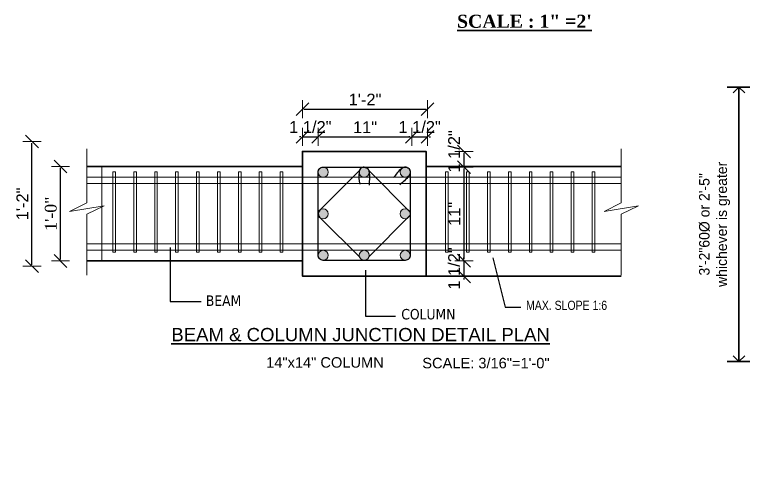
# Model space of a CAD drawing. Header units: inches. Extents: x -12073856 to 12321241, y -1226296 to 1319224.
# Drawn here: x 124509 to 125067, y 45206 to 45554 of the extents above; entities that cross this region are included whole.
import ezdxf

# ---------------------------------------------------------------- set-up
doc = ezdxf.new("R2010")
doc.units = ezdxf.units.IN
doc.header["$MEASUREMENT"] = 0
doc.header["$PDMODE"] = 35
for name, color, linetype, lineweight in [('column rod', 1, 'Continuous', 50), ('D-DIM', 5, 'Continuous', 18), ('DIM', 6, 'Continuous', 9), ('Hatch', 9, 'Continuous', 9), ('OUTLINE', 1, 'Continuous', 25), ('Rebars', 1, 'Continuous', 13), ('STIRRUPS', 14, 'Continuous', 18), ('temp-partn', 214, 'Continuous', 15), ('TEXT', 255, 'Continuous', 35), ('texts', 152, 'Continuous', 35), ('TRENCH', 1, 'Continuous', 35)]:
    doc.layers.add(name, color=color, linetype=linetype, lineweight=lineweight)
doc.styles.add('AERIAL', font='arial.ttf')
doc.styles.add('Capt 1', font='arial.ttf', dxfattribs={"height": 12})
doc.styles.add('PRABIN', font='BKANT.TTF', dxfattribs={"height": 8})
doc.styles.add('STYLE1', font='arialbd.ttf')
doc.styles.add('TAHOMA', font='tahoma.ttf', dxfattribs={"height": 9})
doc.styles.add('technical', font='technic_.ttf', dxfattribs={"height": 6.5})
doc.styles.add('times new roman', font='times.ttf', dxfattribs={"height": 7})
doc.dimstyles.new('ARROW', dxfattribs={"dimscale": 96, "dimtxt": 9, "dimasz": 0.125, "dimexe": 0.078125, "dimexo": 0.09375, "dimgap": 0.03125, "dimtad": 1, "dimdec": 0, "dimzin": 3, "dimdsep": 46, "dimlunit": 4, "dimtxsty": 'TAHOMA', "dimcen": 0.09375, "dimclrd": 256, "dimclre": 256, "dimclrt": 256, "dimadec": 0, "dimazin": 0, "dimtfac": 1, "dimtdec": 0, "dimtmove": 0, "dimatfit": 3, "dimfxl": 1, "dimfrac": 2, "dimtolj": 1, "dimtzin": 0, "dimarcsym": 0})
doc.dimstyles.new("Copy of S-2'", dxfattribs={"dimscale": 96, "dimtxt": 9, "dimasz": 0.09375, "dimexe": 0.09375, "dimexo": 0.09375, "dimgap": 0.0625, "dimtad": 1, "dimdec": 0, "dimlfac": 0.25, "dimzin": 3, "dimdsep": 46, "dimlunit": 3, "dimtxsty": 'PRABIN', "dimblk": 'OPEN90', "dimcen": 0.09375, "dimdle": 0.09375, "dimclrd": 256, "dimclre": 34, "dimclrt": 256, "dimadec": 0, "dimazin": 1, "dimtfac": 1, "dimtdec": 0, "dimtix": 1, "dimtmove": 0, "dimatfit": 3, "dimldrblk": 'DOTSMALL', "dimfxl": 1, "dimtolj": 1, "dimtzin": 1, "dimarcsym": 0})
doc.dimstyles.new("gan1'", dxfattribs={"dimscale": 96, "dimtxt": 0.09375, "dimasz": 0.012, "dimexe": 0.09375, "dimexo": 0.15625, "dimgap": 0.03, "dimtad": 1, "dimdec": 1, "dimlfac": 0.125, "dimzin": 3, "dimdsep": 46, "dimlunit": 4, "dimtxsty": 'times new roman', "dimblk": 'gg', "dimcen": 0.09375, "dimdle": 0.09375, "dimse1": 1, "dimse2": 1, "dimclre": 34, "dimadec": 0, "dimazin": 0, "dimtfac": 1, "dimtdec": 1, "dimtix": 1, "dimtmove": 0, "dimatfit": 3, "dimfxl": 1, "dimfrac": 2, "dimtolj": 1, "dimtzin": 1, "dimarcsym": 0})

# ---------------------------------------------------------------- blocks, each defined once
blk = doc.blocks.new('_Open90')
at = {"color": 0, "linetype": 'ByBlock', "lineweight": -2}
for p, q in [((0, 0), (-1, 0)), ((-0.5, 0.5), (0, 0)), ((0, 0), (-0.5, -0.5))]:
    blk.add_line(p, q, dxfattribs=at)
blk = doc.blocks.new('*D716')
at = {"layer": 'Defpoints', "color": 0, "lineweight": 35, "transparency": 16777216}
for p in [(91107.77, -154925.31), (91176.36, -154925.31), (91107.77, -155135.3)]:
    blk.add_point(p, dxfattribs=at)
at = {"layer": 'DIM', "color": 34, "lineweight": -2, "transparency": 16777216}
for p, q in [((91116.77, -154925.31), (91185.36, -154925.31)), ((91116.77, -155135.3), (91185.36, -155135.3))]:
    blk.add_line(p, q, dxfattribs=at)
at = {"layer": 'DIM', "lineweight": -2, "transparency": 16777216}
blk.add_line((91176.36, -155126.3), (91176.36, -154934.31), dxfattribs=at)
at = {"layer": 'DIM', "lineweight": -2, "transparency": 16777216, "xscale": 9, "yscale": 9, "zscale": 9}
for p, rotation in [((91176.36, -154925.31), 90), ((91176.36, -155135.3), 270)]:
    blk.add_blockref('_Open90', p, dxfattribs=dict(at, rotation=rotation))
at = {"layer": 'DIM', "transparency": 16777216, "insert": (91157.72, -155030.31), "char_height": 8, "attachment_point": 5, "rotation": 90, "style": 'PRABIN'}
blk.add_mtext('\\A1;(Ld) 3\'-2"60%%C or 2\'-5" \\Pwhichever is greater', dxfattribs=at)
blk = doc.blocks.new('_DotSmall')
at = {"color": 0, "linetype": 'ByBlock', "const_width": 0.5}
blk.add_lwpolyline([(-0.0625, 0, 1), (0.0625, 0, 1)], format="xyb", close=True, dxfattribs=at)
blk = doc.blocks.new('*D717')
at = {"layer": 'Defpoints', "color": 0, "lineweight": 35, "transparency": 16777216}
for p in [(91019.78, -154849.42), (91072.05, -154849.42), (91072.05, -155059.4)]:
    blk.add_point(p, dxfattribs=at)
at = {"layer": 'DIM', "color": 34, "lineweight": -2, "transparency": 16777216}
for p, q in [((91063.05, -154849.42), (91010.78, -154849.42)), ((91063.05, -155059.4), (91010.78, -155059.4))]:
    blk.add_line(p, q, dxfattribs=at)
at = {"layer": 'DIM', "lineweight": -2, "transparency": 16777216}
blk.add_line((91019.78, -155050.4), (91019.78, -154858.42), dxfattribs=at)
at = {"layer": 'DIM', "lineweight": -2, "transparency": 16777216, "xscale": 9, "yscale": 9, "zscale": 9}
for p, rotation in [((91019.78, -154849.42), 90), ((91019.78, -155059.4), 270)]:
    blk.add_blockref('_Open90', p, dxfattribs=dict(at, rotation=rotation))
at = {"layer": 'DIM', "transparency": 16777216, "insert": (91001.19, -154954.41), "char_height": 8, "attachment_point": 5, "rotation": 90, "style": 'PRABIN'}
blk.add_mtext('\\A1;3\'-2"60%%C or 2\'-5" \\Pwhichever is greater', dxfattribs=at)
blk = doc.blocks.new('gg')
at = {"layer": 'DIM'}
for p, q in [((0, 6), (0, -6)), ((-4.24, -4.24), (4.24, 4.24))]:
    blk.add_line(p, q, dxfattribs=at)
blk = doc.blocks.new('*D850')
at = {"layer": 'Defpoints', "color": 0, "transparency": 16777216}
for p in [(80811.99, 74577.49), (80849.18, 74577.49), (80841.38, 74505.19)]:
    blk.add_point(p, dxfattribs=at)
at = {"layer": 'DIM', "color": 0, "lineweight": -2, "transparency": 16777216}
blk.add_line((80811.99, 74506.34), (80811.99, 74576.34), dxfattribs=at)
at = {"layer": 'DIM', "color": 0, "lineweight": -2, "transparency": 16777216, "xscale": 1.152, "yscale": 1.152, "zscale": 1.152}
for p, rotation in [((80811.99, 74577.49), 90), ((80811.99, 74505.19), 270)]:
    blk.add_blockref('gg', p, dxfattribs=dict(at, rotation=rotation))
at = {"layer": 'DIM', "color": 0, "transparency": 16777216, "insert": (80804.53, 74541.34), "char_height": 9, "attachment_point": 5, "rotation": 90, "style": 'times new roman'}
blk.add_mtext('\\A1;1\'-0"', dxfattribs=at)
blk = doc.blocks.new('*D851')
at = {"layer": 'D-DIM', "color": 0, "lineweight": -2, "transparency": 16777216}
blk.add_line((80790.11, 74502.35), (80790.11, 74595.37), dxfattribs=at)
at = {"layer": 'Defpoints', "color": 0, "transparency": 16777216}
for p in [(80790.11, 74596.52), (81038.53, 74596.52), (81033.18, 74501.19)]:
    blk.add_point(p, dxfattribs=at)
at = {"layer": 'D-DIM', "color": 0, "lineweight": -2, "transparency": 16777216, "xscale": 1.152, "yscale": 1.152, "zscale": 1.152}
for p, rotation in [((80790.11, 74596.52), 90), ((80790.11, 74501.19), 270)]:
    blk.add_blockref('gg', p, dxfattribs=dict(at, rotation=rotation))
at = {"layer": 'D-DIM', "color": 0, "transparency": 16777216, "insert": (80782.71, 74548.86), "char_height": 9, "attachment_point": 5, "rotation": 90, "style": 'AERIAL'}
blk.add_mtext('\\A1;1\'-2"', dxfattribs=at)
blk = doc.blocks.new('*D852')
at = {"layer": 'D-DIM', "color": 0, "lineweight": -2, "transparency": 16777216}
for p, q in [((80995.78, 74600.07), (80994.63, 74600.07)), ((80996.93, 74600.07), (81008.93, 74600.07)), ((81010.08, 74600.07), (81011.23, 74600.07))]:
    blk.add_line(p, q, dxfattribs=at)
at = {"layer": 'Defpoints', "color": 0, "transparency": 16777216}
for p in [(81008.93, 74600.07), (80996.93, 74585.01), (81008.93, 74555.74)]:
    blk.add_point(p, dxfattribs=at)
at = {"layer": 'D-DIM', "color": 0, "lineweight": -2, "transparency": 16777216, "xscale": 1.152, "yscale": 1.152, "zscale": 1.152}
blk.add_blockref('gg', (80996.93, 74600.07), dxfattribs=at)
at = {"layer": 'D-DIM', "color": 0, "lineweight": -2, "transparency": 16777216, "xscale": 1.152, "yscale": 1.152, "zscale": 1.152, "rotation": 180}
blk.add_blockref('gg', (81008.93, 74600.07), dxfattribs=at)
at = {"layer": 'D-DIM', "color": 0, "transparency": 16777216, "insert": (81002.93, 74607.61), "char_height": 9, "attachment_point": 5, "style": 'AERIAL'}
blk.add_mtext('\\A1;1 1/2"', dxfattribs=at)
blk = doc.blocks.new('*D853')
at = {"layer": 'D-DIM', "color": 0, "lineweight": -2, "transparency": 16777216}
blk.add_line((81010.08, 74600.07), (81079.36, 74600.07), dxfattribs=at)
at = {"layer": 'Defpoints', "color": 0, "transparency": 16777216}
for p in [(81080.51, 74600.07), (81080.51, 74567.51), (81008.93, 74555.74)]:
    blk.add_point(p, dxfattribs=at)
at = {"layer": 'D-DIM', "color": 0, "lineweight": -2, "transparency": 16777216, "xscale": 1.152, "yscale": 1.152, "zscale": 1.152, "rotation": 180}
blk.add_blockref('gg', (81008.93, 74600.07), dxfattribs=at)
at = {"layer": 'D-DIM', "color": 0, "lineweight": -2, "transparency": 16777216, "xscale": 1.152, "yscale": 1.152, "zscale": 1.152}
blk.add_blockref('gg', (81080.51, 74600.07), dxfattribs=at)
at = {"layer": 'D-DIM', "color": 0, "transparency": 16777216, "insert": (81044.72, 74607.47), "char_height": 9, "attachment_point": 5, "style": 'AERIAL'}
blk.add_mtext('\\A1;11"', dxfattribs=at)
blk = doc.blocks.new('*D854')
at = {"layer": 'D-DIM', "color": 0, "lineweight": -2, "transparency": 16777216}
for p, q in [((81079.36, 74600.07), (81078.21, 74600.07)), ((81080.51, 74600.07), (81092.51, 74600.07)), ((81093.66, 74600.07), (81094.82, 74600.07))]:
    blk.add_line(p, q, dxfattribs=at)
at = {"layer": 'Defpoints', "color": 0, "transparency": 16777216}
for p in [(81092.51, 74600.07), (81092.51, 74572.49), (81080.51, 74567.51)]:
    blk.add_point(p, dxfattribs=at)
at = {"layer": 'D-DIM', "color": 0, "lineweight": -2, "transparency": 16777216, "xscale": 1.152, "yscale": 1.152, "zscale": 1.152}
blk.add_blockref('gg', (81080.51, 74600.07), dxfattribs=at)
at = {"layer": 'D-DIM', "color": 0, "lineweight": -2, "transparency": 16777216, "xscale": 1.152, "yscale": 1.152, "zscale": 1.152, "rotation": 180}
blk.add_blockref('gg', (81092.51, 74600.07), dxfattribs=at)
at = {"layer": 'D-DIM', "color": 0, "transparency": 16777216, "insert": (81086.51, 74607.61), "char_height": 9, "attachment_point": 5, "style": 'AERIAL'}
blk.add_mtext('\\A1;1 1/2"', dxfattribs=at)
blk = doc.blocks.new('*D855')
at = {"layer": 'D-DIM', "color": 0, "lineweight": -2, "transparency": 16777216}
blk.add_line((80998.08, 74621.24), (81091.36, 74621.24), dxfattribs=at)
at = {"layer": 'Defpoints', "color": 0, "transparency": 16777216}
for p in [(81092.51, 74621.24), (80996.93, 74579.28), (81092.51, 74580.43)]:
    blk.add_point(p, dxfattribs=at)
at = {"layer": 'D-DIM', "color": 0, "lineweight": -2, "transparency": 16777216, "xscale": 1.152, "yscale": 1.152, "zscale": 1.152, "rotation": 180}
blk.add_blockref('gg', (80996.93, 74621.24), dxfattribs=at)
at = {"layer": 'D-DIM', "color": 0, "lineweight": -2, "transparency": 16777216, "xscale": 1.152, "yscale": 1.152, "zscale": 1.152}
blk.add_blockref('gg', (81092.51, 74621.24), dxfattribs=at)
at = {"layer": 'D-DIM', "color": 0, "transparency": 16777216, "insert": (81044.72, 74628.64), "char_height": 9, "attachment_point": 5, "style": 'AERIAL'}
blk.add_mtext('\\A1;1\'-2"', dxfattribs=at)
blk = doc.blocks.new('*D856')
at = {"layer": 'D-DIM', "color": 0, "lineweight": -2, "transparency": 16777216}
blk.add_line((81120.41, 74587.85), (81120.41, 74578.16), dxfattribs=at)
at = {"layer": 'Defpoints', "color": 0, "transparency": 16777216}
for p in [(81105.35, 74589), (81076.08, 74577), (81120.41, 74577)]:
    blk.add_point(p, dxfattribs=at)
at = {"layer": 'D-DIM', "color": 0, "lineweight": -2, "transparency": 16777216, "xscale": 1.152, "yscale": 1.152, "zscale": 1.152}
for p, rotation in [((81120.41, 74589), 90), ((81120.41, 74577), 270)]:
    blk.add_blockref('gg', p, dxfattribs=dict(at, rotation=rotation))
at = {"layer": 'D-DIM', "color": 0, "transparency": 16777216, "insert": (81112.88, 74589), "char_height": 9, "attachment_point": 5, "rotation": 90, "style": 'AERIAL'}
blk.add_mtext('\\A1;1 1/2"', dxfattribs=at)
blk = doc.blocks.new('*D857')
at = {"layer": 'D-DIM', "color": 0, "lineweight": -2, "transparency": 16777216}
blk.add_line((81120.41, 74575.85), (81120.41, 74506.57), dxfattribs=at)
at = {"layer": 'Defpoints', "color": 0, "transparency": 16777216}
for p in [(81076.08, 74577), (81087.85, 74505.42), (81120.41, 74505.42)]:
    blk.add_point(p, dxfattribs=at)
at = {"layer": 'D-DIM', "color": 0, "lineweight": -2, "transparency": 16777216, "xscale": 1.152, "yscale": 1.152, "zscale": 1.152}
for p, rotation in [((81120.41, 74577), 90), ((81120.41, 74505.42), 270)]:
    blk.add_blockref('gg', p, dxfattribs=dict(at, rotation=rotation))
at = {"layer": 'D-DIM', "color": 0, "transparency": 16777216, "insert": (81113.02, 74541.21), "char_height": 9, "attachment_point": 5, "rotation": 90, "style": 'AERIAL'}
blk.add_mtext('\\A1;11"', dxfattribs=at)
blk = doc.blocks.new('*D858')
at = {"layer": 'D-DIM', "color": 0, "lineweight": -2, "transparency": 16777216}
for p, q in [((81120.41, 74506.57), (81120.41, 74507.73)), ((81120.41, 74505.42), (81120.41, 74493.42)), ((81120.41, 74492.27), (81120.41, 74491.12))]:
    blk.add_line(p, q, dxfattribs=at)
at = {"layer": 'Defpoints', "color": 0, "transparency": 16777216}
for p in [(81087.85, 74505.42), (81092.83, 74493.42), (81120.41, 74493.42)]:
    blk.add_point(p, dxfattribs=at)
at = {"layer": 'D-DIM', "color": 0, "lineweight": -2, "transparency": 16777216, "xscale": 1.152, "yscale": 1.152, "zscale": 1.152}
for p, rotation in [((81120.41, 74505.42), 270), ((81120.41, 74493.42), 90)]:
    blk.add_blockref('gg', p, dxfattribs=dict(at, rotation=rotation))
at = {"layer": 'D-DIM', "color": 0, "transparency": 16777216, "insert": (81112.88, 74499.42), "char_height": 9, "attachment_point": 5, "rotation": 90, "style": 'AERIAL'}
blk.add_mtext('\\A1;1 1/2"', dxfattribs=at)
blk = doc.blocks.new('WEDF')
at = {"layer": 'DIM'}
for p, q in [((91027.55, -154849.42), (91095.3, -154849.42)), ((91027.55, -155059.4), (91095.3, -155059.4)), ((91152.42, -155139.77), (91084.66, -155139.77))]:
    blk.add_line(p, q, dxfattribs=at)
at = {"layer": 'Hatch'}
for p, q in [((91081.64, -154807.32), (91081.64, -154797.42)), ((91081.64, -154797.42), (91086.74, -154814.71)), ((91050.36, -154807.32), (91081.64, -154807.32)), ((91086.74, -154814.71), (91089.91, -154807.32)), ((91089.91, -154807.32), (91129.46, -154807.32)), ((91081.64, -155179.59), (91081.64, -155169.69)), ((91081.64, -155169.69), (91086.74, -155186.98)), ((91050.36, -155179.59), (91081.64, -155179.59)), ((91086.74, -155186.98), (91089.91, -155179.59)), ((91089.91, -155179.59), (91129.46, -155179.59))]:
    blk.add_line(p, q, dxfattribs=at)
at = {"layer": 'OUTLINE', "lineweight": 18, "ltscale": 0.1}
for p, q in [((91056.14, -154807.32), (91056.14, -155179.59)), ((91123.76, -154807.32), (91123.76, -155179.59))]:
    blk.add_line(p, q, dxfattribs=at)
at = {"layer": 'Rebars'}
for p, q in [((91067.87, -154807.32), (91067.87, -154844.86)), ((91089.98, -155179.59), (91089.98, -154807.32)), ((91112.03, -154807.32), (91112.03, -154925.31)), ((91072.05, -154849.42), (91067.87, -154844.86)), ((91067.87, -154848.66), (91067.87, -155179.59)), ((91072.05, -154849.42), (91072.05, -155059.4)), ((91107.92, -154929.79), (91112.03, -154925.31)), ((91107.92, -154929.79), (91107.92, -155139.77)), ((91112.03, -154929.78), (91112.03, -155179.59))]:
    blk.add_line(p, q, dxfattribs=at)
at = {"layer": 'STIRRUPS', "ltscale": 0.1}
for p, q in [((91062.27, -154826.08), (91117.55, -154826.08)), ((91062.27, -154853.68), (91117.55, -154853.68)), ((91062.27, -154886.8), (91117.55, -154886.8)), ((91062.27, -154914.4), (91117.55, -154914.4)), ((91062.27, -154947.52), (91117.55, -154947.52)), ((91062.27, -154975.12), (91117.55, -154975.12)), ((91062.27, -155008.24), (91117.55, -155008.24)), ((91062.27, -155035.84), (91117.55, -155035.84)), ((91062.27, -155068.96), (91117.55, -155068.96)), ((91062.27, -155096.56), (91117.55, -155096.56)), ((91062.27, -155129.68), (91117.55, -155129.68))]:
    blk.add_line(p, q, dxfattribs=at)
at = {"layer": 'texts', "ltscale": 0.1, "insert": (91096.2, -155204.13), "char_height": 12, "width": 399.2872, "attachment_point": 5, "style": 'Capt 1'}
blk.add_mtext('{\\LDETAIL AT C-C\\P\\fArial|b0|i1|c0|p34;\\H0.66667x;Scale: 1\'=1\'-0"}', dxfattribs=at)
at = {"layer": 'DIM'}
for p1, p2, distance, text, picture, middle in [((91072.05, -155059.4), (91072.05, -154849.42), 52.27, '3\'-2"60%%C or 2\'-5" \\Pwhichever is greater', '*D717', (91001.19, -154954.41)), ((91107.77, -155135.3), (91107.77, -154925.31), -68.59, '(Ld) 3\'-2"60%%C or 2\'-5" \\Pwhichever is greater', '*D716', (91157.72, -155030.31))]:
    dim = blk.add_aligned_dim(p1=p1, p2=p2, distance=distance, text=text, dimstyle="Copy of S-2'", dxfattribs=at)
    dim.commit()
    dim.dimension.update_dxf_attribs({"geometry": picture, "text_midpoint": middle})
blk = doc.blocks.new('DTGC')
at = {"layer": 'column rod'}
for points in [[(81008.93, 74573.15, -1), (81016.63, 74573.15, -1)], [(81047.95, 74573.15, -1), (81040.25, 74573.15, -1)], [(81071.67, 74573.15, -1), (81079.37, 74573.15, -1)], [(81008.83, 74541.29, -1), (81016.53, 74541.29, -1)], [(81071.53, 74541.34, -1), (81079.23, 74541.34, -1)], [(81016.63, 74509.53, -1), (81008.93, 74509.53, -1)], [(81048, 74509.53, -1), (81040.3, 74509.53, -1)], [(81079.37, 74509.53, -1), (81071.67, 74509.53, -1)]]:
    blk.add_hatch(color=256, dxfattribs=at).paths.add_polyline_path(points)
at = {"layer": 'D-DIM'}
for p, q in [((80996.93, 74589), (80996.93, 74493.68)), ((80843.39, 74577.49), (80843.39, 74505.19))]:
    blk.add_line(p, q, dxfattribs=at)
at = {"layer": 'DIM'}
for p, q in [((80851.93, 74511.86), (80851.93, 74573.32)), ((80853.93, 74573.32), (80851.93, 74573.32)), ((80853.93, 74511.86), (80853.93, 74573.32)), ((80867.93, 74511.86), (80867.93, 74573.32)), ((80869.93, 74573.32), (80867.93, 74573.32)), ((80869.93, 74511.86), (80869.93, 74573.32)), ((80883.93, 74511.86), (80883.93, 74573.32)), ((80885.93, 74573.32), (80883.93, 74573.32)), ((80885.93, 74511.86), (80885.93, 74573.32)), ((80899.93, 74511.86), (80899.93, 74573.32)), ((80901.93, 74573.32), (80899.93, 74573.32)), ((80901.93, 74511.86), (80901.93, 74573.32)), ((80915.93, 74511.86), (80915.93, 74573.32)), ((80917.93, 74573.32), (80915.93, 74573.32)), ((80917.93, 74511.86), (80917.93, 74573.32)), ((80931.93, 74511.86), (80931.93, 74573.32)), ((80933.93, 74573.32), (80931.93, 74573.32)), ((80933.93, 74511.86), (80933.93, 74573.32)), ((80947.93, 74511.86), (80947.93, 74573.32)), ((80949.93, 74573.32), (80947.93, 74573.32)), ((80949.93, 74511.86), (80949.93, 74573.32)), ((80963.93, 74511.86), (80963.93, 74573.32)), ((80965.93, 74573.32), (80963.93, 74573.32)), ((80965.93, 74511.86), (80965.93, 74573.32)), ((80979.93, 74511.86), (80979.93, 74573.32)), ((80981.93, 74573.32), (80979.93, 74573.32)), ((80981.93, 74511.86), (80981.93, 74573.32)), ((81106.37, 74511.86), (81106.37, 74573.32)), ((81106.37, 74573.32), (81108.37, 74573.32)), ((81108.37, 74511.86), (81108.37, 74573.32)), ((81122.37, 74511.86), (81122.37, 74573.32)), ((81122.37, 74573.32), (81124.37, 74573.32)), ((81124.37, 74511.86), (81124.37, 74573.32)), ((81138.37, 74511.86), (81138.37, 74573.32)), ((81138.37, 74573.32), (81140.37, 74573.32)), ((81140.37, 74511.86), (81140.37, 74573.32)), ((81154.37, 74511.86), (81154.37, 74573.32)), ((81154.37, 74573.32), (81156.37, 74573.32)), ((81156.37, 74511.86), (81156.37, 74573.32)), ((81170.37, 74511.86), (81170.37, 74573.32)), ((81170.37, 74573.32), (81172.37, 74573.32)), ((81172.37, 74511.86), (81172.37, 74573.32)), ((81186.37, 74511.86), (81186.37, 74573.32)), ((81186.37, 74573.32), (81188.37, 74573.32)), ((81188.37, 74511.86), (81188.37, 74573.32)), ((81202.37, 74511.86), (81202.37, 74573.32)), ((81202.37, 74573.32), (81204.37, 74573.32)), ((81204.37, 74511.86), (81204.37, 74573.32)), ((81218.37, 74511.86), (81218.37, 74573.32)), ((81218.37, 74573.32), (81220.37, 74573.32)), ((81220.37, 74511.86), (81220.37, 74573.32)), ((80832.08, 74571.49), (80832.08, 74566.69)), ((80851.93, 74511.86), (80853.93, 74511.86)), ((80867.93, 74511.86), (80869.93, 74511.86)), ((80883.93, 74511.86), (80885.93, 74511.86)), ((80899.93, 74511.86), (80901.93, 74511.86)), ((80915.93, 74511.86), (80917.93, 74511.86)), ((80931.93, 74511.86), (80933.93, 74511.86)), ((80947.93, 74511.86), (80949.93, 74511.86)), ((80963.93, 74511.86), (80965.93, 74511.86)), ((80979.93, 74511.86), (80981.93, 74511.86)), ((81108.37, 74511.86), (81106.37, 74511.86)), ((81124.37, 74511.86), (81122.37, 74511.86)), ((81140.37, 74511.86), (81138.37, 74511.86)), ((81156.37, 74511.86), (81154.37, 74511.86)), ((81172.37, 74511.86), (81170.37, 74511.86)), ((81188.37, 74511.86), (81186.37, 74511.86)), ((81204.37, 74511.86), (81202.37, 74511.86)), ((81220.37, 74511.86), (81218.37, 74511.86))]:
    blk.add_line(p, q, dxfattribs=at)
at = {"layer": 'DIM', "linetype": 'Continuous'}
for points in [[(80832.08, 74590.89), (80832.08, 74549.76), (80818.89, 74543.01), (80845.26, 74547.45), (80832.08, 74540.87), (80832.08, 74494.28)], [(81240.65, 74590.89), (81240.65, 74549.76), (81227.47, 74543.01), (81253.84, 74547.45), (81240.65, 74540.87), (81240.65, 74494.28)]]:
    blk.add_lwpolyline(points, dxfattribs=at)
at = {"layer": 'Hatch'}
for p, q in [((81154.15, 74569.32), (80831.86, 74569.32)), ((81168.85, 74569.32), (81154.37, 74569.32)), ((81240.65, 74569.32), (81168.85, 74569.32)), ((81154.15, 74564.52), (80831.86, 74564.52)), ((81170.46, 74564.52), (81154.37, 74564.52)), ((81240.65, 74564.52), (81170.46, 74564.52)), ((81240.65, 74518.19), (80832.08, 74518.19)), ((81240.65, 74513.39), (80832.08, 74513.39))]:
    blk.add_line(p, q, dxfattribs=at)
for centre in [(81012.78, 74573.15), (81044.1, 74573.15), (81075.52, 74573.15), (81012.68, 74541.29), (81075.38, 74541.34), (81012.78, 74509.53), (81044.15, 74509.53), (81075.52, 74509.53)]:
    blk.add_circle(centre, 3.85, dxfattribs=at)
at = {"layer": 'temp-partn', "lineweight": 30}
blk.add_lwpolyline([(81075.52, 74505.68), (81012.78, 74505.68, -0.414214), (81008.93, 74509.53), (81008.93, 74573.15, -0.414214), (81012.78, 74577), (81075.52, 74577, -0.414214), (81079.37, 74573.15), (81079.37, 74509.53, -0.414214)], format="xyb", close=True, dxfattribs=at)
for points in [[(81011.03, 74544.77), (81040.69, 74574.61)], [(81047.75, 74574.31), (81078.82, 74543.08)], [(81047.75, 74508.49), (81078.82, 74539.61)], [(81010.75, 74537.95), (81040.69, 74508.18)]]:
    blk.add_lwpolyline(points, dxfattribs=at)
blk.add_arc((81012.99, 74541.27), 4, 119.1939, 235.9642, dxfattribs=at)
for points in [[(81044.11, 74577), (81041.37, 74575.91), (81040.21, 74573.12), (81040.65, 74563.92)], [(81044.11, 74577), (81046.82, 74575.84), (81047.91, 74573.02), (81047.78, 74563.24)], [(81078.24, 74575.87), (81075.52, 74577), (81072.74, 74575.81), (81066.63, 74568.92)], [(81078.24, 74575.87), (81079.37, 74573.15), (81078.18, 74570.37), (81071.26, 74563.46)]]:
    blk.add_spline(points, degree=3, dxfattribs=at)
at = {"layer": 'TRENCH'}
for p, q in [((80832.08, 74577.49), (80996.93, 74577.49)), ((81240.65, 74577.49), (81091.37, 74577.49)), ((80996.93, 74505.19), (80832.08, 74505.19)), ((81091.37, 74493.68), (81240.65, 74493.68))]:
    blk.add_line(p, q, dxfattribs=at)
for points in [[(81091.37, 74564.2), (81091.37, 74589), (80996.93, 74589), (80996.93, 74564.2)], [(81091.37, 74493.68), (81091.37, 74589)], [(80996.93, 74564.2), (80996.93, 74519.36)], [(80996.93, 74519.36), (80996.93, 74493.68), (81091.37, 74493.68), (81091.37, 74519.36)]]:
    blk.add_lwpolyline(points, dxfattribs=at)
at = {"layer": 'TEXT'}
for s, height, style, p in [('MAX. SLOPE 1:6', 7, 'technical', (81167.88, 74467.79)), ('%%UBEAM & COLUMN JUNCTION DETAIL PLAN', 10.16, 'AERIAL', (80896.64, 74443.81)), ('14"x14" COLUMN', 8, 'AERIAL', (80969.13, 74423.62)), ('SCALE: 3/16"=1\'-0"', 8, 'AERIAL', (81088.52, 74423.11))]:
    blk.add_text(s, height=height, dxfattribs=dict(at, style=style)).set_placement(p)
at = {"layer": 'TEXT', "char_height": 8, "attachment_point": 1, "style": 'TAHOMA'}
for s, insert in [('\\A1;BEAM', (80923.06, 74478.85)), ('COLUMN', (81072.45, 74468.49))]:
    blk.add_mtext(s, dxfattribs=dict(at, insert=insert))
at = {"layer": 'D-DIM'}
for base, p1, p2, text, picture, middle in [((81092.51, 74621.24), (80996.93, 74579.28), (81092.51, 74580.43), '1\'-2"', '*D855', (81044.72, 74628.64)), ((81080.51, 74600.07), (81008.93, 74555.74), (81080.51, 74567.51), '11"', '*D853', (81044.72, 74607.47))]:
    dim = blk.add_linear_dim(base=base, p1=p1, p2=p2, text=text, dimstyle="gan1'", override={"dimtxsty": 'AERIAL'}, dxfattribs=at)
    dim.commit()
    dim.dimension.update_dxf_attribs({"geometry": picture, "text_midpoint": middle})
for base, p1, p2, picture, middle in [((81008.93, 74600.07), (80996.93, 74585.01), (81008.93, 74555.74), '*D852', (81002.93, 74607.61)), ((81092.51, 74600.07), (81080.51, 74567.51), (81092.51, 74572.49), '*D854', (81086.51, 74607.61))]:
    dim = blk.add_linear_dim(base=base, p1=p1, p2=p2, dimstyle="gan1'", override={"dimtxsty": 'AERIAL'}, dxfattribs=at)
    dim.commit()
    dim.dimension.update_dxf_attribs({"geometry": picture, "text_midpoint": middle})
dim = blk.add_linear_dim(base=(80790.11, 74596.52), p1=(81033.18, 74501.19), p2=(81038.53, 74596.52), angle=90, text='1\'-2"', dimstyle="gan1'", override={"dimtxsty": 'AERIAL'}, dxfattribs=at)
dim.commit()
dim.dimension.update_dxf_attribs({"geometry": '*D851', "text_midpoint": (80790.11, 74548.86), "dimtype": 128})
dim = blk.add_linear_dim(base=(81120.41, 74577), p1=(81105.35, 74589), p2=(81076.08, 74577), angle=270, dimstyle="gan1'", override={"dimtxsty": 'AERIAL', "dimtmove": 2}, dxfattribs=at)
dim.commit()
dim.dimension.update_dxf_attribs({"geometry": '*D856', "text_midpoint": (81112.88, 74589), "dimtype": 128})
dim = blk.add_linear_dim(base=(81120.41, 74505.42), p1=(81076.08, 74577), p2=(81087.85, 74505.42), angle=270, text='11"', dimstyle="gan1'", override={"dimtxsty": 'AERIAL'}, dxfattribs=at)
dim.commit()
dim.dimension.update_dxf_attribs({"geometry": '*D857', "text_midpoint": (81113.02, 74541.21)})
dim = blk.add_linear_dim(base=(81120.41, 74493.42), p1=(81087.85, 74505.42), p2=(81092.83, 74493.42), angle=270, dimstyle="gan1'", override={"dimtxsty": 'AERIAL'}, dxfattribs=at)
dim.commit()
dim.dimension.update_dxf_attribs({"geometry": '*D858', "text_midpoint": (81112.88, 74499.42)})
at = {"layer": 'DIM'}
dim = blk.add_linear_dim(base=(80811.99, 74577.49), p1=(80841.38, 74505.19), p2=(80849.18, 74577.49), angle=90, text='1\'-0"', dimstyle="gan1'", dxfattribs=at)
dim.commit()
dim.dimension.update_dxf_attribs({"geometry": '*D850', "text_midpoint": (80804.53, 74541.34)})
for points in [[(80895.76, 74515.44), (80895.76, 74474.13), (80919.4, 74474.13)], [(81142.35, 74507.54), (81151.99, 74469.93), (81163.81, 74469.93)], [(81045.13, 74498.13), (81045.13, 74463.03), (81067.96, 74463.03)]]:
    blk.add_leader(points, dimstyle='ARROW', override={"dimscale": 1, "dimgap": 0.03125, "dimtad": 0}, dxfattribs=at)

msp = doc.modelspace()

# ---------------------------------------------------------------- block references
at = {"color": 5, "lineweight": 35}
msp.add_blockref('WEDF', (34043.5, 200348.13), dxfattribs=at)
at = {"color": 0, "lineweight": -3}
msp.add_blockref('DTGC', (43732.68, -29139.49), dxfattribs=at)

# ---------------------------------------------------------------- texts
at = {"layer": 'TEXT', "insert": (124950.8, 45554.02), "char_height": 10, "width": 450.6233, "attachment_point": 3, "style": 'STYLE1'}
msp.add_mtext('{\\fTimes New Roman|b1|i0|c0|p18;\\LSCALE : 1" =2\'}', dxfattribs=at)

doc.saveas('drawing.dxf')
